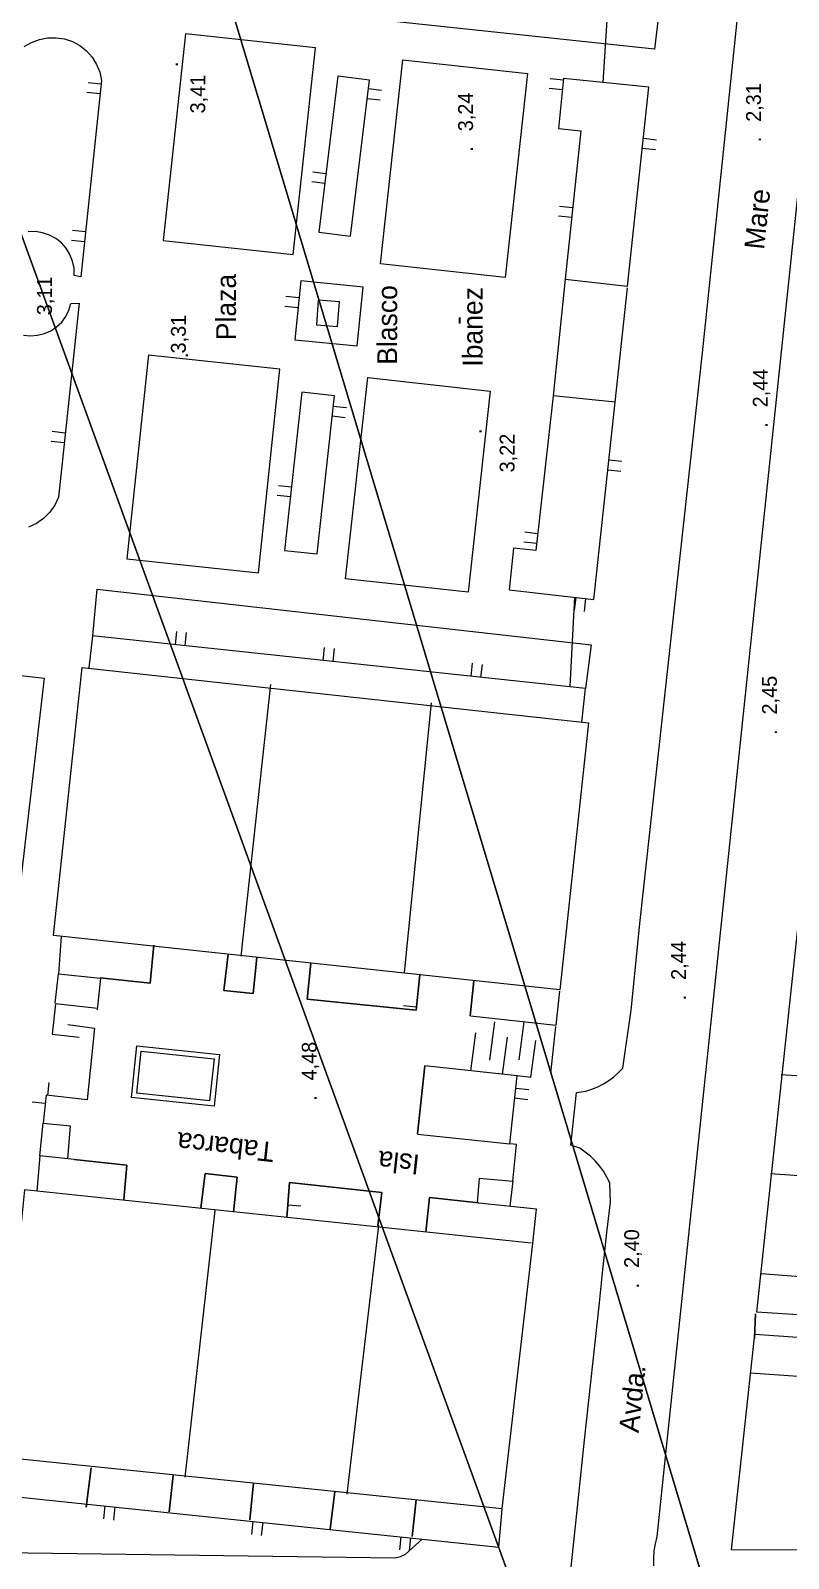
# Model space of a CAD drawing. Extents: x 729854 to 730444, y 4373781 to 4374808.
# Drawn here: x 729985.5 to 730061.9, y 4374147 to 4374301.2 of the extents above; entities that cross this region are included whole.
import ezdxf

# ---------------------------------------------------------------- set-up
doc = ezdxf.new("R2010")
doc.units = 0
doc.layers.get('0').update_dxf_attribs({"linetype": 'CONTINUOUS'})
for name, color, linetype in [('1', 7, 'CONTINUOUS'), ('11', 7, 'CONTINUOUS'), ('26', 7, 'CONTINUOUS'), ('3', 7, 'CONTINUOUS'), ('44', 7, 'CONTINUOUS'), ('48', 7, 'CONTINUOUS'), ('50', 7, 'CONTINUOUS'), ('53', 7, 'CONTINUOUS'), ('PATTERN_CLASS', 7, 'CONTINUOUS')]:
    doc.layers.add(name, color=color, linetype=linetype)

msp = doc.modelspace()

# ---------------------------------------------------------------- linework, layer by layer
at = {"layer": '1', "color": 0, "linetype": 'CONTINUOUS'}
for p, q in [((729992.63, 4374295.75), (729991.31, 4374295.89)), ((730019.58, 4374295.31), (730020.91, 4374295.15)), ((730039.14, 4374295.17), (730037.82, 4374295.31)), ((730039.24, 4374296.17), (730037.92, 4374296.3)), ((729992.53, 4374294.76), (729991.2, 4374294.9)), ((730019.46, 4374294.32), (730020.78, 4374294.16)), ((730047.2, 4374289.3), (730048.52, 4374289.16)), ((730047.31, 4374290.29), (730048.63, 4374290.15)), ((730015.3, 4374286.71), (730013.98, 4374286.87)), ((730015.18, 4374285.72), (730013.86, 4374285.89)), ((730040.18, 4374283.28), (730038.86, 4374283.42)), ((730040.08, 4374282.29), (730038.75, 4374282.43)), ((729990.95, 4374279.84), (729989.63, 4374279.98)), ((729991.06, 4374280.84), (729989.73, 4374280.98)), ((730039.41, 4374276.06), (730038.23, 4374264.31)), ((730044.45, 4374263.68), (730045.72, 4374275.21)), ((730012.58, 4374274.19), (730011.26, 4374274.32)), ((730012.48, 4374273.19), (730011.16, 4374273.33)), ((730016.03, 4374263.26), (730017.36, 4374263.12)), ((730015.93, 4374262.27), (730017.25, 4374262.13)), ((729989.01, 4374260.55), (729987.69, 4374260.69)), ((729988.9, 4374259.56), (729987.58, 4374259.7)), ((730043.72, 4374256.85), (730045.04, 4374256.71)), ((730043.83, 4374257.84), (730045.15, 4374257.7)), ((730011.82, 4374255.09), (730010.5, 4374255.23)), ((730011.71, 4374254.1), (730010.39, 4374254.24)), ((730036.67, 4374250.39), (730035.35, 4374250.54)), ((730036.56, 4374249.4), (730035.24, 4374249.55)), ((730040.49, 4374243.97), (730040.34, 4374242.65)), ((730041.48, 4374243.86), (730041.33, 4374242.54)), ((730000.11, 4374239.2), (730000.25, 4374240.53)), ((730001.1, 4374239.1), (730001.24, 4374240.42)), ((730015.02, 4374237.6), (730015.16, 4374238.92)), ((730016.01, 4374237.49), (730016.15, 4374238.82)), ((730029.94, 4374236), (730030.08, 4374237.32)), ((730030.93, 4374235.89), (730031.07, 4374237.21)), ((729988, 4374203.01), (729988.31, 4374205.99)), ((730024.42, 4374202.61), (730024.76, 4374205.88)), ((729992.55, 4374205.55), (729992.24, 4374202.35)), ((730030.22, 4374205.29), (730029.83, 4374201.75)), ((730024.41, 4374202.61), (730023.11, 4374202.75)), ((730029.91, 4374196.2), (730030.4, 4374200.04)), ((730031.83, 4374197.27), (730032.33, 4374201.14)), ((730034.79, 4374197.31), (730035.29, 4374201.15)), ((730037.99, 4374195.97), (730038.49, 4374200.67)), ((730033.12, 4374195.84), (730033.61, 4374199.59)), ((730025.28, 4374196.71), (730024.53, 4374189.83)), ((729987.24, 4374193.71), (729987.39, 4374195.03)), ((730034.44, 4374194.45), (730035.76, 4374194.31)), ((729986.99, 4374192.9), (729985.67, 4374193.03)), ((730034.33, 4374193.46), (730035.65, 4374193.32)), ((729986.46, 4374187.61), (729986.79, 4374190.93)), ((729989.51, 4374190.65), (729989.22, 4374187.32)), ((730030.59, 4374182.87), (730030.8, 4374185.35)), ((730034.13, 4374185.05), (730033.84, 4374182.55)), ((730011.47, 4374182.69), (730012.77, 4374182.59)), ((730058.62, 4374171.67), (730058.52, 4374169.19)), ((729991.12, 4374152.17), (729991.61, 4374156.15)), ((729999.88, 4374155.35), (729999.49, 4374151.71)), ((730007.63, 4374150.9), (730007.99, 4374154.61)), ((730016.21, 4374153.76), (730015.73, 4374149.94)), ((729993.01, 4374152.3), (729992.87, 4374150.98)), ((729994, 4374152.2), (729993.86, 4374150.87)), ((730023.99, 4374149.21), (730024.4, 4374152.91)), ((730007.93, 4374150.74), (730007.79, 4374149.41)), ((730008.92, 4374150.63), (730008.78, 4374149.31)), ((730022.84, 4374149.18), (730022.71, 4374147.85)), ((730023.84, 4374149.07), (730023.7, 4374147.75))]:
    msp.add_line(p, q, dxfattribs=at)
for points in [[(729984.87, 4374299.54), (729985.6, 4374299.96), (729986.4, 4374300.27), (729987.23, 4374300.42), (729988.09, 4374300.44), (729988.93, 4374300.32), (729989.73, 4374300.05), (729990.48, 4374299.64), (729991.15, 4374299.11), (729991.72, 4374298.48), (729992.17, 4374297.75), (729992.49, 4374296.96), (729992.67, 4374296.13), (729990.58, 4374276.32), (729989.9, 4374276.44), (729989.89, 4374277.17), (729989.74, 4374277.89), (729989.48, 4374278.57), (729989.1, 4374279.19), (729988.62, 4374279.73), (729988.05, 4374280.17), (729987.41, 4374280.53), (729986.72, 4374280.76), (729986.01, 4374280.87), (729985.28, 4374280.84)], [(730011.99, 4374278.57), (730014.24, 4374299.41), (730001.13, 4374300.82), (729998.88, 4374279.98), (730011.99, 4374278.57)], [(730035.61, 4374296.83), (730033.36, 4374276.25), (730020.81, 4374277.62), (730023.06, 4374298.19), (730035.61, 4374296.83)], [(730017.76, 4374280.42), (730019.69, 4374296.17), (730016.51, 4374296.57), (730014.58, 4374280.81), (730017.76, 4374280.42)], [(730045.71, 4374275.38), (730047.86, 4374295.46), (730039.26, 4374296.33), (730038.74, 4374291.27), (730041.01, 4374291.03), (730039.41, 4374276.06), (730045.71, 4374275.38)], [(730066.02, 4374171.38), (730058.76, 4374171.86), (730071.75, 4374293.6)], [(730018.45, 4374269.34), (730019.04, 4374275.27), (730012.75, 4374275.9), (730012.16, 4374269.96), (730018.45, 4374269.34)], [(729989.57, 4374273.62), (729990.41, 4374273.64), (729988.32, 4374254.09), (729987.95, 4374253.28), (729987.45, 4374252.55), (729986.83, 4374251.92), (729986.1, 4374251.41), (729985.3, 4374251.04)], [(730016.48, 4374271.31), (730016.66, 4374273.79), (730014.51, 4374273.94), (730014.33, 4374271.46), (730016.48, 4374271.31)], [(729984.81, 4374270.44), (729985.51, 4374270.37), (729986.21, 4374270.41), (729986.9, 4374270.58), (729987.55, 4374270.86), (729988.14, 4374271.25), (729988.65, 4374271.73), (729989.06, 4374272.31), (729989.38, 4374272.94), (729989.57, 4374273.62)], [(729997.4, 4374268.44), (729995.22, 4374247.86), (730008.48, 4374246.45), (730010.66, 4374267.01), (729997.4, 4374268.42)], [(730017.28, 4374245.84), (730019.51, 4374266.14), (730031.87, 4374264.78), (730029.64, 4374244.48), (730017.28, 4374245.84)], [(730014.4, 4374248.35), (730016.15, 4374264.32), (730012.87, 4374264.67), (730011.12, 4374248.71), (730014.4, 4374248.35)], [(730038.23, 4374264.31), (730036.48, 4374248.7), (730034.21, 4374248.94), (730033.76, 4374244.72), (730042.32, 4374243.77), (730044.45, 4374263.68), (730038.23, 4374264.31)], [(730041.1, 4374231.37), (730041.46, 4374234.76), (729991.75, 4374240.1), (729991.4, 4374236.85)], [(729986.87, 4374235.81), (729984.05, 4374211.46), (729972.37, 4374212.81), (729975.19, 4374237.16), (729986.87, 4374235.81)], [(729990.71, 4374236.88), (730041.77, 4374231.3), (730038.89, 4374204.36), (729987.82, 4374209.85), (729990.71, 4374236.88)], [(729988.61, 4374209.76), (729988.32, 4374205.99), (729992.56, 4374205.55)], [(729992.53, 4374205.57), (729997.57, 4374205.05), (729997.95, 4374208.88)], [(730005.43, 4374207.96), (730005.01, 4374204.29), (730007.97, 4374203.99), (730008.34, 4374207.64)], [(730013.76, 4374207.06), (730013.39, 4374203.43), (730024.39, 4374202.31), (730024.42, 4374202.6)], [(729992.25, 4374202.49), (729988.01, 4374202.94), (729987.7, 4374199.9), (729990.42, 4374199.6)], [(730029.87, 4374201.75), (730038.5, 4374200.79), (730038.87, 4374204.23)], [(729989.27, 4374200.88), (729991.96, 4374200.51), (729991.21, 4374193.26), (729987.08, 4374193.73), (729986.79, 4374190.93), (729989.51, 4374190.65)], [(730034.57, 4374195.71), (730035.97, 4374195.56), (730036.45, 4374199.26)], [(730024.54, 4374189.82), (730033.83, 4374188.83), (730034.57, 4374195.68), (730025.27, 4374196.71)], [(729989.9, 4374187.24), (729986.46, 4374187.61), (729986.14, 4374184.07)], [(730030.8, 4374185.35), (730034.13, 4374185.05), (730034.53, 4374188.75), (730033.86, 4374188.83)], [(729994.9, 4374183.21), (729995.22, 4374186.68), (729989.89, 4374187.24)], [(730005.98, 4374181.94), (730006.36, 4374185.48), (730003.13, 4374185.83), (730002.69, 4374182.37)], [(730020.52, 4374180.55), (730020.93, 4374183.93), (730011.62, 4374184.92), (730011.46, 4374182.69), (730011.36, 4374181.4)], [(730036.01, 4374178.8), (729984.9, 4374184.19), (729982.17, 4374157.27), (730033.06, 4374152.02), (730036.15, 4374178.79)], [(730030.69, 4374182.88), (730025.74, 4374183.41), (730025.37, 4374179.92)], [(730036.15, 4374178.82), (730036.52, 4374182.24), (730030.73, 4374182.86)], [(730114.08, 4374147.78), (730056.2, 4374147.88), (730058.54, 4374169.64), (730065.76, 4374169.11)], [(729983.27, 4374157.15), (729982.87, 4374153.36), (730032.74, 4374148.14), (730033.06, 4374151.98)]]:
    msp.add_lwpolyline(points, dxfattribs=at)
at = {"layer": '11', "color": 0, "linetype": 'CONTINUOUS'}
for points in [[(730048.36, 4374146.25), (730048.35, 4374147), (730048.4, 4374147.75), (730048.52, 4374148.48), (730048.7, 4374149.21), (730061.11, 4374267.46), (730077.2, 4374420.9)], [(730040.02, 4374146.12), (730040.22, 4374148.04), (730040.73, 4374152.81), (730041.39, 4374158.94), (730042.87, 4374172.8), (730043.16, 4374175.47), (730043.63, 4374179.9), (730043.99, 4374182.95), (730043.93, 4374184.88), (730043.63, 4374185.48), (730043.28, 4374186.06), (730042.89, 4374186.6), (730042.45, 4374187.11), (730041.97, 4374187.57), (730041.45, 4374188), (730040.9, 4374188.38), (730040, 4374188.7), (730040.57, 4374194.01), (730041.52, 4374194.16), (730042.12, 4374194.35), (730042.71, 4374194.59), (730043.28, 4374194.88), (730043.82, 4374195.21), (730044.33, 4374195.6), (730044.8, 4374196.03), (730045.24, 4374196.48), (730046.08, 4374202.31), (730047, 4374211.35), (730053.27, 4374268.64), (730059.27, 4374326)]]:
    msp.add_lwpolyline(points, dxfattribs=at)
at = {"layer": '26', "color": 0, "linetype": 'CONTINUOUS'}
for points in [[(730004.01, 4374192.62), (729995.68, 4374193.5), (729996.23, 4374198.73), (730004.56, 4374197.85), (730004.01, 4374192.62)], [(730003.56, 4374193.17), (729996.23, 4374193.94), (729996.67, 4374198.18), (730004.01, 4374197.41), (730003.56, 4374193.17)]]:
    msp.add_lwpolyline(points, dxfattribs=at)
at = {"layer": '3', "color": 0, "linetype": 'CONTINUOUS'}
for p, q in [((730009.69, 4374235.19), (730006.7, 4374207.76)), ((730023.22, 4374206.12), (730025.96, 4374233.34)), ((730061.22, 4374195.82), (730067.12, 4374195.43)), ((730064.9, 4374185.47), (730060.14, 4374185.79)), ((730001.09, 4374155.21), (730004.14, 4374182.1)), ((730020.6, 4374180.58), (730017.41, 4374153.48)), ((730059.18, 4374175.74), (730065.88, 4374175.23)), ((730065.32, 4374165.2), (730058.1, 4374165.7))]:
    msp.add_line(p, q, dxfattribs=at)
at = {"layer": '44', "color": 0, "linetype": 'CONTINUOUS'}
msp.add_line((730043.24, 4374295.93), (730043.8, 4374304.33), dxfattribs=at)
msp.add_lwpolyline([(730040.37, 4374243.99), (730039.88, 4374235.02), (730039.88, 4374234.96)], dxfattribs=at)
at = {"layer": '53', "color": 0, "linetype": 'CONTINUOUS'}
for points in [[(730048.97, 4374303.78), (730048.42, 4374299.29), (729998.72, 4374304.59), (729999.28, 4374308.48)], [(729991.78, 4374240.1), (729992.23, 4374244.79), (730042.06, 4374239.18), (730041.46, 4374234.76)], [(729982.84, 4374153.36), (729982.78, 4374147.59), (730022.29, 4374147.07), (730022.83, 4374147.19), (730023.31, 4374147.44), (730024.99, 4374148.95)]]:
    msp.add_lwpolyline(points, dxfattribs=at)
at = {"layer": 'PATTERN_CLASS', "color": 0, "linetype": 'CONTINUOUS'}
for p, q in [((730029.83, 4374201.75), (730030.22, 4374205.29)), ((730029.91, 4374196.2), (730030.4, 4374200.04)), ((730031.83, 4374197.27), (730032.33, 4374201.14)), ((730034.79, 4374197.31), (730035.29, 4374201.15)), ((730037.99, 4374195.97), (730038.49, 4374200.67)), ((730033.12, 4374195.84), (730033.61, 4374199.59)), ((730024.53, 4374189.83), (730025.28, 4374196.71)), ((730058.52, 4374169.19), (730058.62, 4374171.67)), ((729991.61, 4374156.15), (729991.12, 4374152.17)), ((729999.49, 4374151.71), (729999.88, 4374155.35)), ((730007.99, 4374154.61), (730007.63, 4374150.9)), ((730015.73, 4374149.94), (730016.21, 4374153.76)), ((730024.4, 4374152.91), (730023.99, 4374149.21))]:
    msp.add_line(p, q, dxfattribs=at)
for points in [[(729984.87, 4374299.54), (729985.6, 4374299.96), (729986.4, 4374300.27), (729987.23, 4374300.42), (729988.09, 4374300.44), (729988.93, 4374300.32), (729989.73, 4374300.05), (729990.48, 4374299.64), (729991.15, 4374299.11), (729991.72, 4374298.48), (729992.17, 4374297.75), (729992.49, 4374296.96), (729992.67, 4374296.13), (729990.58, 4374276.32), (729989.9, 4374276.44), (729989.89, 4374277.17), (729989.74, 4374277.89), (729989.48, 4374278.57), (729989.1, 4374279.19), (729988.62, 4374279.73), (729988.05, 4374280.17), (729987.41, 4374280.53), (729986.72, 4374280.76), (729986.01, 4374280.87), (729985.28, 4374280.84)], [(730017.76, 4374280.42), (730019.69, 4374296.17), (730016.51, 4374296.57), (730014.58, 4374280.81), (730017.76, 4374280.42)], [(730045.71, 4374275.38), (730047.86, 4374295.46), (730039.26, 4374296.33), (730038.74, 4374291.27), (730041.01, 4374291.03), (730039.41, 4374276.06), (730045.71, 4374275.38)], [(730018.45, 4374269.34), (730019.04, 4374275.27), (730012.75, 4374275.9), (730012.16, 4374269.96), (730018.45, 4374269.34)], [(729989.57, 4374273.62), (729990.41, 4374273.64), (729988.32, 4374254.09), (729987.95, 4374253.28), (729987.45, 4374252.55), (729986.83, 4374251.92), (729986.1, 4374251.41), (729985.3, 4374251.04)], [(729984.81, 4374270.44), (729985.51, 4374270.37), (729986.21, 4374270.41), (729986.9, 4374270.58), (729987.55, 4374270.86), (729988.14, 4374271.25), (729988.65, 4374271.73), (729989.06, 4374272.31), (729989.38, 4374272.94), (729989.57, 4374273.62)], [(730014.4, 4374248.35), (730016.15, 4374264.32), (730012.87, 4374264.67), (730011.12, 4374248.71), (730014.4, 4374248.35)], [(730038.23, 4374264.31), (730036.48, 4374248.7), (730034.21, 4374248.94), (730033.76, 4374244.72), (730042.32, 4374243.77), (730044.45, 4374263.68), (730038.23, 4374264.31)], [(730041.1, 4374231.37), (730041.46, 4374234.76), (729991.75, 4374240.1), (729991.4, 4374236.85)], [(729988.61, 4374209.76), (729988.32, 4374205.99), (729992.56, 4374205.55)], [(729997.95, 4374208.88), (729997.57, 4374205.05), (729992.53, 4374205.57)], [(730008.34, 4374207.64), (730007.97, 4374203.99), (730005.01, 4374204.29), (730005.43, 4374207.96)], [(730024.76, 4374205.88), (730024.39, 4374202.31), (730013.39, 4374203.43), (730013.76, 4374207.06)], [(729992.25, 4374202.49), (729988.01, 4374202.94), (729987.7, 4374199.9), (729990.42, 4374199.6)], [(730029.87, 4374201.75), (730038.5, 4374200.79), (730038.87, 4374204.23)], [(729989.27, 4374200.88), (729991.96, 4374200.51), (729991.21, 4374193.26), (729987.08, 4374193.73), (729986.79, 4374190.93), (729989.51, 4374190.65)], [(730034.57, 4374195.71), (730035.97, 4374195.56), (730036.45, 4374199.26)], [(730024.54, 4374189.82), (730033.83, 4374188.83), (730034.57, 4374195.68), (730025.27, 4374196.71)], [(729989.9, 4374187.24), (729986.46, 4374187.61), (729986.14, 4374184.07)], [(730030.8, 4374185.35), (730034.13, 4374185.05), (730034.53, 4374188.75), (730033.86, 4374188.83)], [(729989.89, 4374187.24), (729995.22, 4374186.68), (729994.9, 4374183.21)], [(730002.69, 4374182.37), (730003.13, 4374185.83), (730006.36, 4374185.48), (730005.98, 4374181.94)], [(730011.36, 4374181.4), (730011.62, 4374184.92), (730020.93, 4374183.93), (730020.52, 4374180.55)], [(730025.37, 4374179.92), (730025.74, 4374183.41), (730030.69, 4374182.88)], [(730036.15, 4374178.82), (730036.52, 4374182.24), (730030.73, 4374182.86)], [(729983.27, 4374157.15), (729982.87, 4374153.36), (730032.74, 4374148.14), (730033.06, 4374151.98)]]:
    msp.add_lwpolyline(points, dxfattribs=at)

# ---------------------------------------------------------------- texts
at = {"layer": '48', "color": 0, "linetype": 'CONTINUOUS'}
for s, p in [('.', (730000.37, 4374297.48)), (' 3,41', (730003.12, 4374292.24)), (' 2,31', (730059.17, 4374291.39)), (' 3,24', (730030.13, 4374290.44)), ('.', (730030.13, 4374288.94)), ('.', (730059.17, 4374289.89)), (' 3,11', (729987.66, 4374271.88)), (' 3,31', (730001.17, 4374268.02)), ('.', (730001.4, 4374268.12)), (' 2,44', (730059.85, 4374262.58)), ('.', (730059.85, 4374261.08)), ('.', (730031, 4374260.44)), (' 3,22', (730034.32, 4374256.02)), (' 2,45', (730060.78, 4374231.59)), ('.', (730060.78, 4374230.09)), (' 2,44', (730051.61, 4374204.81)), ('.', (730051.61, 4374203.31)), (' 4,48', (730014.36, 4374194.67)), ('.', (730014.36, 4374193.17)), (' 2,40', (730046.88, 4374175.75)), ('.', (730046.88, 4374174.25))]:
    msp.add_text(s, height=1.5, rotation=90, dxfattribs=at).set_placement(p)
at = {"layer": '50', "color": 0, "linetype": 'CONTINUOUS'}
for s, rotation, p in [('Mare', 84.0137, (730059.48, 4374279.01)), ('Plaza', 90, (730006.23, 4374269.92)), ('Blasco', 90, (730022.48, 4374267.44)), ('Ibanez', 90, (730031.09, 4374267.25)), ('-', 90, (730029.56, 4374271.45)), ('Tabarca', 173.8643, (730010.18, 4374188.97)), ('Isla ', 173.8643, (730024.82, 4374187.7)), ('Avda.', 84.0089, (730046.83, 4374159.62))]:
    msp.add_text(s, height=2, rotation=rotation, dxfattribs=at).set_placement(p)

# ---------------------------------------------------------------- meshes
at = {"color": 0, "linetype": 'CONTINUOUS'}
mesh = msp.add_polyface(dxfattribs=at)
corners = [(730162.5, 4373781), (729854.5, 4374807.5), (730444, 4373781), (730444, 4374807.5), (729854.5, 4373781)]
mesh.append_faces([[corners[k] for k in face] for face in [(0, 1, 4), (1, 0, 2, 3)]], dxfattribs={"vtx0": -1, "color": 0})
mesh = msp.add_polyface(dxfattribs=at)
corners = [(730434, 4373791), (730162.5, 4374611), (730162.5, 4373791), (729864.5, 4374611), (730434, 4374611), (729864.5, 4373791)]
mesh.append_faces([[corners[k] for k in face] for face in [(1, 0, 4), (2, 3, 5)]], dxfattribs={"vtx0": -1, "color": 0})
mesh.append_faces([[corners[k] for k in face] for face in [(0, 1, 3, 2)]], dxfattribs={"vtx0": -1, "vtx2": -1, "color": 0})

doc.saveas('drawing.dxf')
